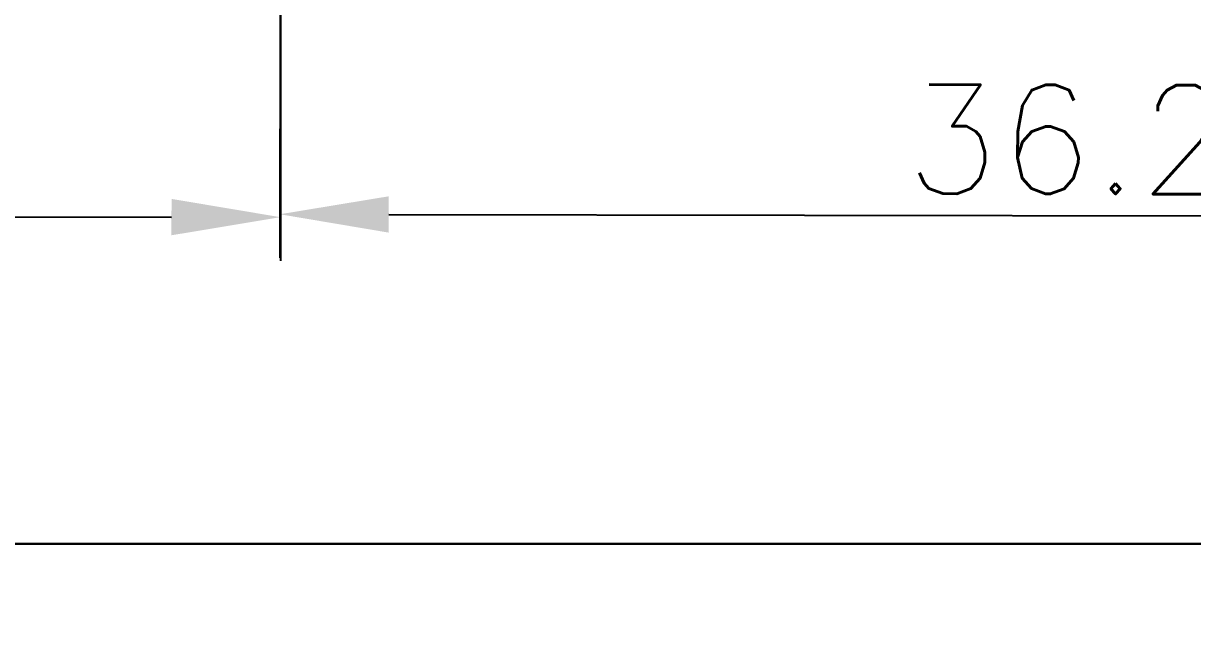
# Model space of a CAD drawing. Header units: millimetres. Extents: x 149919 to 150445, y 136651 to 136866.
# Drawn here: x 150331.19 to 150358.02, y 136790.68 to 136804.51 of the extents above; entities that cross this region are included whole.
import ezdxf

# ---------------------------------------------------------------- set-up
doc = ezdxf.new("R2010")
doc.units = ezdxf.units.MM
doc.header["$LTSCALE"] = 0.25
doc.layers.add('Wall', color=7, linetype='Continuous')
doc.styles.add('ROMANS', font='romans.shx')
doc.dimstyles.new('MD300', dxfattribs={"dimtxt": 2.5, "dimasz": 2.5, "dimexe": 1, "dimexo": 1, "dimgap": 0.5, "dimtad": 1, "dimdec": 1, "dimlfac": 50, "dimrnd": 0.5, "dimdsep": 46, "dimtxsty": 'ROMANS', "dimcen": 1, "dimclrd": 146, "dimclre": 146, "dimclrt": 30, "dimadec": 1, "dimazin": 2, "dimtfac": 1, "dimtdec": 1, "dimtmove": 0, "dimatfit": 1, "dimfxl": 1, "dimtolj": 1, "dimtzin": 0, "dimlwd": -1, "dimlwe": -1, "dimarcsym": 0})

# ---------------------------------------------------------------- blocks, each defined once
blk = doc.blocks.new('*D7')
at = {"color": 146, "transparency": 16777216}
for p, q in [((150299.593, 136806.828), (150299.586, 136799.098)), ((150337.092, 136806.797), (150337.085, 136799.067)), ((150302.087, 136800.096), (150334.586, 136800.069))]:
    blk.add_line(p, q, dxfattribs=at)
for points in [[(150302.088, 136800.512), (150302.087, 136799.679), (150299.587, 136800.098)], [(150334.587, 136800.486), (150334.586, 136799.652), (150337.086, 136800.067)]]:
    blk.add_solid(points, dxfattribs=at)
at = {"layer": 'DEFPOINTS', "color": 0, "transparency": 16777216}
for p in [(150299.594, 136807.828), (150337.093, 136807.797), (150337.086, 136800.067)]:
    blk.add_point(p, dxfattribs=at)
at = {"color": 1, "transparency": 16777216, "insert": (150318.338, 136801.832), "char_height": 2.5, "attachment_point": 5, "rotation": 359.9528, "style": 'ROMANS'}
blk.add_mtext('\\A1;37.5', dxfattribs=at)
blk = doc.blocks.new('*D9')
at = {"color": 146, "transparency": 16777216}
for p, q in [((150337.082, 136805.078), (150337.071, 136799.134)), ((150373.294, 136805.011), (150373.283, 136799.067)), ((150339.573, 136800.13), (150370.785, 136800.072))]:
    blk.add_line(p, q, dxfattribs=at)
for points in [[(150339.573, 136800.546), (150339.572, 136799.713), (150337.073, 136800.134)], [(150370.785, 136800.489), (150370.784, 136799.655), (150373.285, 136800.067)]]:
    blk.add_solid(points, dxfattribs=at)
at = {"layer": 'DEFPOINTS', "color": 0, "transparency": 16777216}
for p in [(150337.084, 136806.078), (150373.296, 136806.011), (150373.285, 136800.067)]:
    blk.add_point(p, dxfattribs=at)
at = {"color": 1, "transparency": 16777216, "insert": (150355.182, 136801.851), "char_height": 2.5, "attachment_point": 5, "rotation": 359.894, "style": 'ROMANS'}
blk.add_mtext('\\A1;36.2', dxfattribs=at)

msp = doc.modelspace()

# ---------------------------------------------------------------- dimensions: what is measured, and where the dimension line sits
for p1, p2, distance, picture, middle in [((150299.594, 136807.828), (150337.093, 136807.797), -7.73, '*D7', (150318.338, 136801.832)), ((150337.084, 136806.078), (150373.296, 136806.011), -5.944, '*D9', (150355.182, 136801.851))]:
    dim = msp.add_aligned_dim(p1=p1, p2=p2, distance=distance, dimstyle='MD300', override={"dimdec": 2, "dimlfac": 1, "dimrnd": 0.05, "dimclrt": 1})
    dim.commit()
    dim.dimension.update_dxf_attribs({"geometry": picture, "text_midpoint": middle})

# ---------------------------------------------------------------- meshes
at = {"layer": 'Wall'}
mesh = msp.add_polyface(dxfattribs=at)
corners = [(150370.663, 136778.734), (150370.663, 136778.734, 0.2), (150370.663, 136724.574), (150370.663, 136724.574, 0.2), (150265.663, 136724.574), (150265.663, 136724.574, 0.2), (150265.663, 136792.574), (150265.663, 136792.574, 0.2), (150370.663, 136792.574), (150370.663, 136792.574, 0.2), (150370.663, 136778.734), (150370.663, 136778.734, 0.2)]
mesh.append_faces([[corners[k] for k in face] for face in [(0, 1, 3, 2), (2, 3, 5, 4), (4, 5, 7, 6), (6, 7, 9, 8), (8, 9, 11, 10)]], dxfattribs={"color": 7})

doc.saveas('drawing.dxf')
